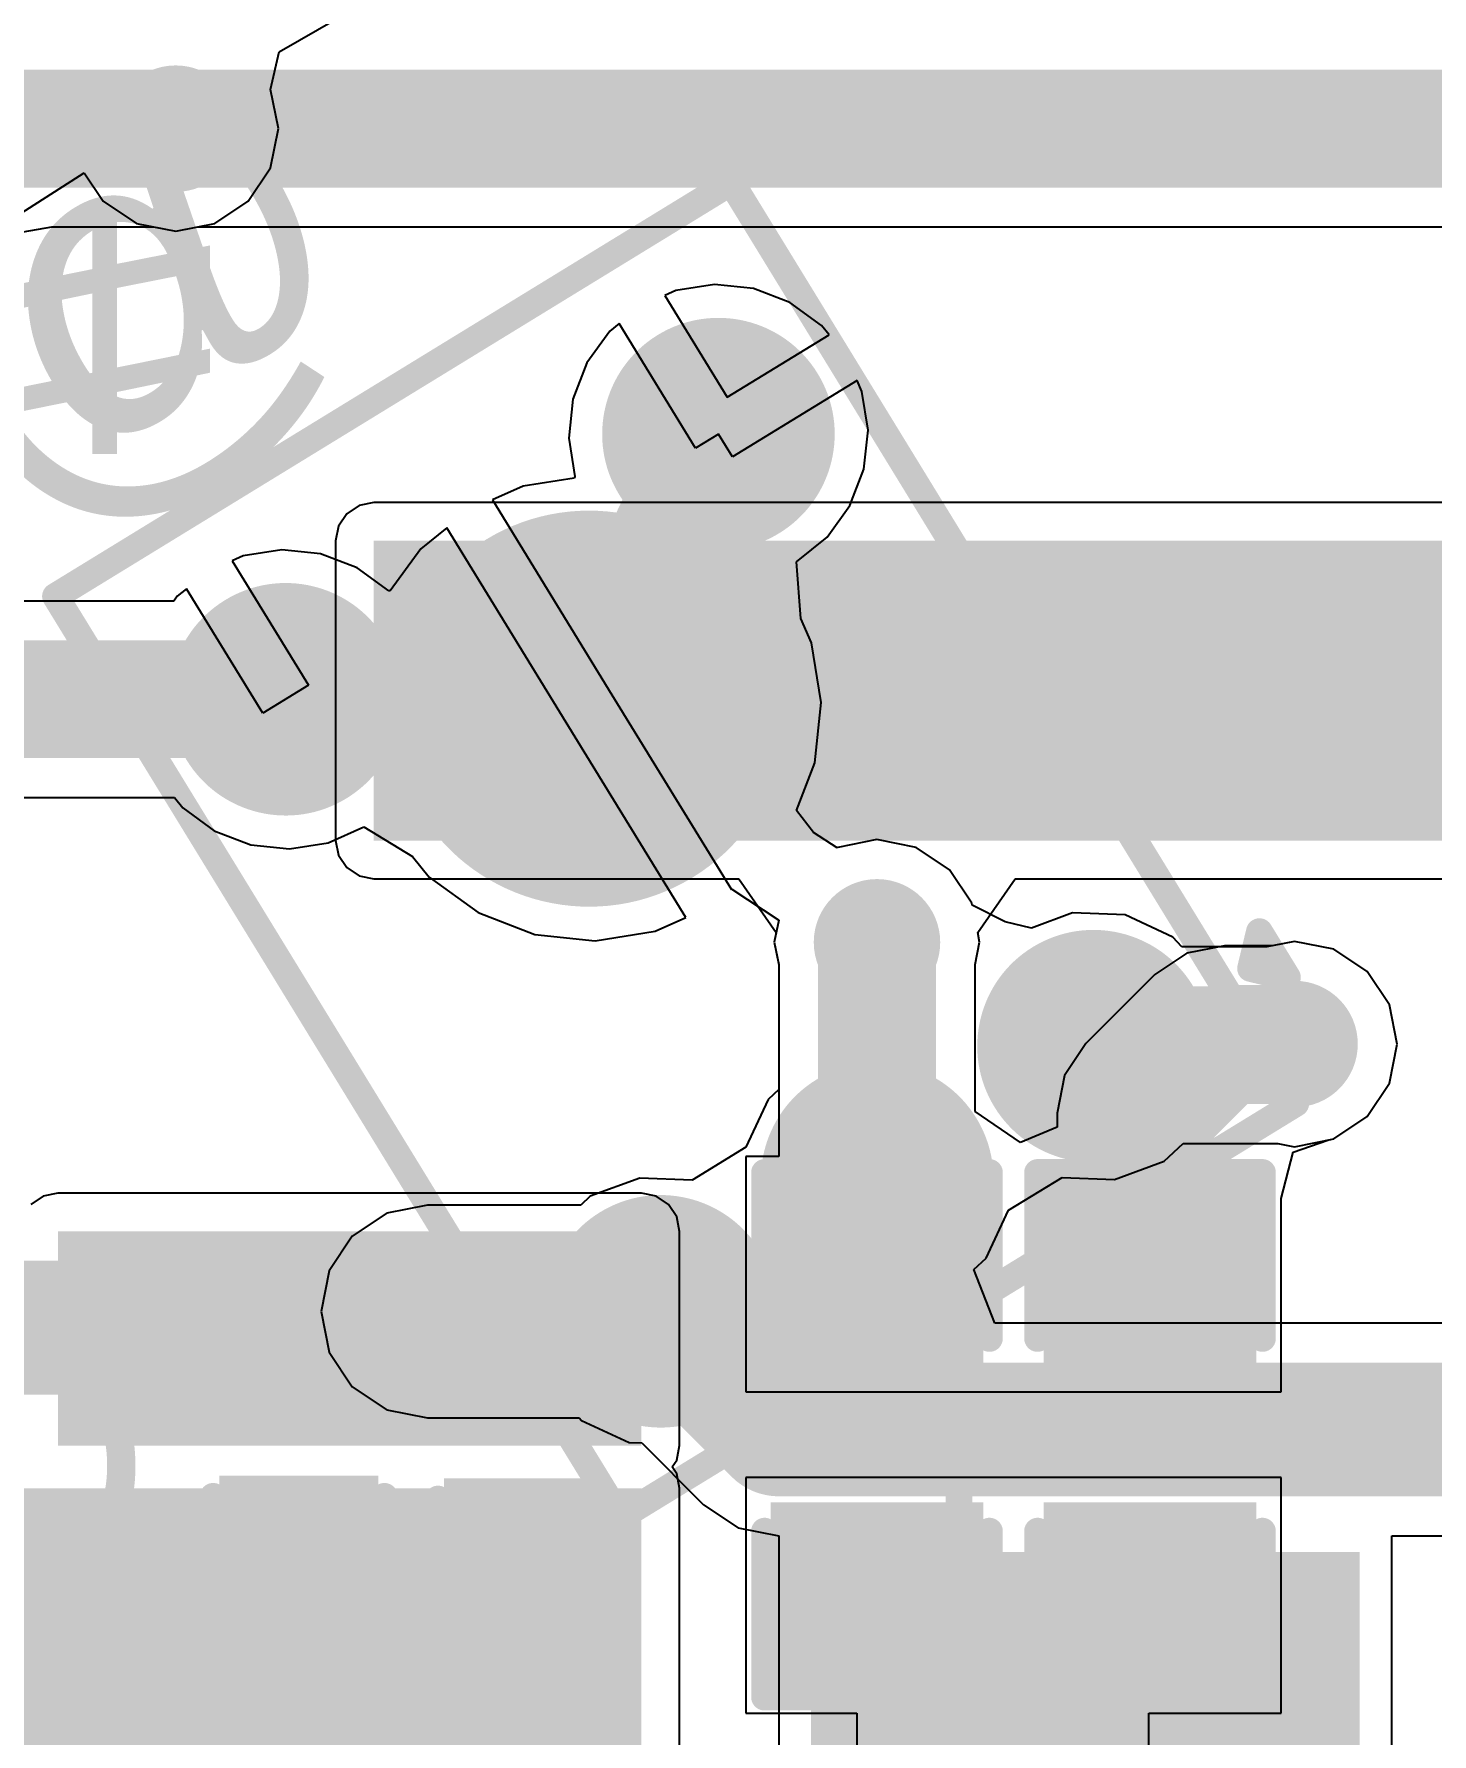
# Model space of a CAD drawing. Header units: millimetres. Extents: x -0.71 to 2.98, y -0.65 to 2.9.
# Drawn here: x 0.2985 to 0.5597, y 2.2481 to 2.5657 of the extents above; entities that cross this region are included whole.
import ezdxf

# ---------------------------------------------------------------- set-up
doc = ezdxf.new("R2010")
doc.units = ezdxf.units.MM
doc.header["$MEASUREMENT"] = 0
for name, color, linetype in [('BottomLayer', 5, 'Continuous'), ('BottomOverlay', 54, 'Continuous'), ('BottomPaste', 16, 'Continuous'), ('BottomSolder', 6, 'Continuous'), ('Mechanical2', 216, 'Continuous'), ('PadHoleLayer', 156, 'Continuous'), ('TopLayer', 1, 'Continuous'), ('TopOverlay', 2, 'Continuous'), ('TopPaste', 8, 'Continuous'), ('TopSolder', 216, 'Continuous'), ('ViaHoleLayer', 16, 'Continuous')]:
    doc.layers.add(name, color=color, linetype=linetype)
doc.styles.add('Arial', font='', dxfattribs={"height": 0.2})
doc.styles.get('Arial').set_extended_font_data('Arial')

# ---------------------------------------------------------------- blocks, each defined once
blk = doc.blocks.new('SPM0687LR5H_1_191')
at = {"layer": 'BottomSolder'}
h = blk.add_hatch(color=6, dxfattribs=at)
edge = h.paths.add_edge_path()
edge.add_arc((0, -0.0359448), 0.004, 0, 360)
at = {"layer": 'PadHoleLayer'}
h = blk.add_hatch(color=156, dxfattribs=at)
edge = h.paths.add_edge_path()
edge.add_arc((0, -0.0359448), 0.0201771, 0, 360)
at = {"layer": 'TopLayer'}
h = blk.add_hatch(color=1, dxfattribs=at)
edge = h.paths.add_edge_path()
edge.add_arc((-0.0474016, 0.0670473), 0.0177165, 0, 360)
h = blk.add_hatch(color=1, dxfattribs=at)
edge = h.paths.add_edge_path()
edge.add_arc((0, 0.0670473), 0.0177165, 0, 360)
h = blk.add_hatch(color=1, dxfattribs=at)
edge = h.paths.add_edge_path()
edge.add_arc((0.0474016, 0.0670473), 0.0177165, 0, 360)
h = blk.add_hatch(color=1, dxfattribs=at)
edge = h.paths.add_edge_path()
edge.add_arc((0, -0.0359448), 0.0329921, 0, 360)
h = blk.add_hatch(color=1, dxfattribs=at)
edge = h.paths.add_edge_path()
edge.add_arc((-0.0474016, -0.0670472), 0.0177165, 0, 360)
h = blk.add_hatch(color=1, dxfattribs=at)
edge = h.paths.add_edge_path()
edge.add_arc((0.0474016, -0.0670472), 0.0177165, 0, 360)
at = {"layer": 'TopPaste'}
h = blk.add_hatch(color=8, dxfattribs=at)
edge = h.paths.add_edge_path()
edge.add_arc((-0.0474016, 0.0670473), 0.0177165, 0, 360)
h = blk.add_hatch(color=8, dxfattribs=at)
edge = h.paths.add_edge_path()
edge.add_arc((0, 0.0670473), 0.0177165, 0, 360)
h = blk.add_hatch(color=8, dxfattribs=at)
edge = h.paths.add_edge_path()
edge.add_arc((0.0474016, 0.0670473), 0.0177165, 0, 360)
h = blk.add_hatch(color=8, dxfattribs=at)
edge = h.paths.add_edge_path()
edge.add_arc((-0.0474016, -0.0670472), 0.0177165, 0, 360)
h = blk.add_hatch(color=8, dxfattribs=at)
edge = h.paths.add_edge_path()
edge.add_arc((0.0474016, -0.0670472), 0.0177165, 0, 360)
at = {"layer": 'TopSolder'}
h = blk.add_hatch(color=216, dxfattribs=at)
edge = h.paths.add_edge_path()
edge.add_arc((-0.0474016, 0.0670473), 0.0217165, 0, 360)
h = blk.add_hatch(color=216, dxfattribs=at)
edge = h.paths.add_edge_path()
edge.add_arc((0, 0.0670473), 0.0217165, 0, 360)
h = blk.add_hatch(color=216, dxfattribs=at)
edge = h.paths.add_edge_path()
edge.add_arc((0.0474016, 0.0670473), 0.0217165, 0, 360)
h = blk.add_hatch(color=216, dxfattribs=at)
edge = h.paths.add_edge_path()
edge.add_arc((0, -0.0359448), 0.0369921, 0, 360)
h = blk.add_hatch(color=216, dxfattribs=at)
edge = h.paths.add_edge_path()
edge.add_arc((-0.0474016, -0.0670472), 0.0217165, 0, 360)
h = blk.add_hatch(color=216, dxfattribs=at)
edge = h.paths.add_edge_path()
edge.add_arc((0.0474016, -0.0670472), 0.0217165, 0, 360)
at = {"layer": 'TopOverlay', "const_width": 0.005}
for points in [[(0.0740157, 0.0959134), (-0.0740157, 0.0959134)], [(-0.0740157, -0.1059134), (-0.0740157, 0.0959134)], [(0.0740157, -0.1059134), (0.0740157, 0.0959134)], [(-0.08, 0.07), (-0.085, 0.075)], [(-0.085, 0.065), (-0.085, 0.075)], [(-0.08, 0.07), (-0.085, 0.065)], [(0.0740157, -0.1059134), (-0.0740157, -0.1059134)]]:
    blk.add_lwpolyline(points, dxfattribs=at)
at = {"layer": 'TopOverlay', "const_width": 0.0025}
for points in [[(-0.0752657, 0.0959134, 1), (-0.0727657, 0.0959134, 1)], [(-0.0752657, 0.0959134, 1), (-0.0727657, 0.0959134, 1)], [(0.0727657, 0.0959134, 1), (0.0752657, 0.0959134, 1)], [(0.0727657, 0.0959134, 1), (0.0752657, 0.0959134, 1)], [(-0.08625, 0.075, 1), (-0.08375, 0.075, 1)], [(-0.08625, 0.075, 1), (-0.08375, 0.075, 1)], [(-0.08125, 0.07, 1), (-0.07875, 0.07, 1)], [(-0.08125, 0.07, 1), (-0.07875, 0.07, 1)], [(-0.08625, 0.065, 1), (-0.08375, 0.065, 1)], [(-0.08625, 0.065, 1), (-0.08375, 0.065, 1)], [(-0.0752657, -0.1059134, 1), (-0.0727657, -0.1059134, 1)], [(-0.0752657, -0.1059134, 1), (-0.0727657, -0.1059134, 1)], [(0.0727657, -0.1059134, 1), (0.0752657, -0.1059134, 1)], [(0.0727657, -0.1059134, 1), (0.0752657, -0.1059134, 1)]]:
    blk.add_lwpolyline(points, format="xyb", close=True, dxfattribs=at)
blk = doc.blocks.new('CASE_D_226')
at = {"layer": 'TopLayer'}
for points in [[(-0.1673228, 0.0570866), (-0.0728346, 0.0570866), (-0.0728346, -0.0570866), (-0.1673228, -0.0570866)], [(0.0728346, 0.0570866), (0.1673228, 0.0570866), (0.1673228, -0.0570866), (0.0728346, -0.0570866)]]:
    blk.add_hatch(color=1, dxfattribs=at).paths.add_polyline_path(points)
at = {"layer": 'TopPaste'}
for points in [[(-0.1673228, 0.0570866), (-0.0728346, 0.0570866), (-0.0728346, -0.0570866), (-0.1673228, -0.0570866)], [(0.0728346, 0.0570866), (0.1673228, 0.0570866), (0.1673228, -0.0570866), (0.0728346, -0.0570866)]]:
    blk.add_hatch(color=8, dxfattribs=at).paths.add_polyline_path(points)
at = {"layer": 'TopSolder'}
for points in [[(-0.1713228, 0.0610866), (-0.0688346, 0.0610866), (-0.0688346, -0.0610866), (-0.1713228, -0.0610866)], [(0.0688346, 0.0610866), (0.1713228, 0.0610866), (0.1713228, -0.0610866), (0.0688346, -0.0610866)]]:
    blk.add_hatch(color=216, dxfattribs=at).paths.add_polyline_path(points)
at = {"layer": 'TopOverlay', "const_width": 0.005}
for points in [[(-0.177, 0.099), (-0.177, 0.07)], [(-0.16, 0.084), (-0.193, 0.084)], [(0.1437008, 0.0846457), (-0.1437008, 0.0846457)], [(-0.1437008, 0.0846457), (-0.1437008, 0.0672992)], [(0.1437008, 0.0846457), (0.1437008, 0.0672992)], [(-0.1437008, -0.0672992), (-0.1437008, -0.0846457)], [(0.1437008, -0.0672992), (0.1437008, -0.0846457)], [(0.1437008, -0.0846457), (-0.1437008, -0.0846457)]]:
    blk.add_lwpolyline(points, dxfattribs=at)
at = {"layer": 'TopOverlay', "const_width": 0.0025}
for points in [[(-0.17825, 0.099, 1), (-0.17575, 0.099, 1)], [(-0.19425, 0.084, 1), (-0.19175, 0.084, 1)], [(-0.16125, 0.084, 1), (-0.15875, 0.084, 1)], [(-0.1449508, 0.0846457, 1), (-0.1424508, 0.0846457, 1)], [(-0.1449508, 0.0846457, 1), (-0.1424508, 0.0846457, 1)], [(0.1424508, 0.0846457, 1), (0.1449508, 0.0846457, 1)], [(0.1424508, 0.0846457, 1), (0.1449508, 0.0846457, 1)], [(-0.17825, 0.07, 1), (-0.17575, 0.07, 1)], [(-0.1449508, 0.0672992, 1), (-0.1424508, 0.0672992, 1)], [(0.1424508, 0.0672992, 1), (0.1449508, 0.0672992, 1)], [(-0.1449508, -0.0672992, 1), (-0.1424508, -0.0672992, 1)], [(0.1424508, -0.0672992, 1), (0.1449508, -0.0672992, 1)], [(-0.1449508, -0.0846457, 1), (-0.1424508, -0.0846457, 1)], [(-0.1449508, -0.0846457, 1), (-0.1424508, -0.0846457, 1)], [(0.1424508, -0.0846457, 1), (0.1449508, -0.0846457, 1)], [(0.1424508, -0.0846457, 1), (0.1449508, -0.0846457, 1)]]:
    blk.add_lwpolyline(points, format="xyb", close=True, dxfattribs=at)
blk = doc.blocks.new('CAP_0603_B_315')
at = {"layer": 'BottomLayer'}
for points in [[(-0.045, -0.0175), (-0.045, 0.0175), (-0.015, 0.0175), (-0.015, -0.0175)], [(0.015, -0.0175), (0.015, 0.0175), (0.045, 0.0175), (0.045, -0.0175)]]:
    blk.add_hatch(color=5, dxfattribs=at).paths.add_polyline_path(points)
at = {"layer": 'BottomPaste'}
for points in [[(-0.045, -0.0175), (-0.045, 0.0175), (-0.015, 0.0175), (-0.015, -0.0175)], [(0.015, -0.0175), (0.015, 0.0175), (0.045, 0.0175), (0.045, -0.0175)]]:
    blk.add_hatch(color=16, dxfattribs=at).paths.add_polyline_path(points)
at = {"layer": 'BottomSolder'}
for points in [[(-0.0473622, -0.0198622), (-0.0473622, 0.0198622), (-0.0126378, 0.0198622), (-0.0126378, -0.0198622)], [(0.0126378, -0.0198622), (0.0126378, 0.0198622), (0.0473622, 0.0198622), (0.0473622, -0.0198622)]]:
    blk.add_hatch(color=6, dxfattribs=at).paths.add_polyline_path(points)
at = {"layer": 'BottomOverlay', "const_width": 0.005}
for points in [[(-0.049, 0.021), (-0.049, -0.021)], [(-0.049, 0.021), (-0.018, 0.021)], [(0.018, 0.021), (0.049, 0.021)], [(0.049, 0.021), (0.049, -0.021)], [(-0.049, -0.021), (-0.018, -0.021)], [(0.018, -0.021), (0.049, -0.021)]]:
    blk.add_lwpolyline(points, dxfattribs=at)
at = {"layer": 'BottomOverlay', "const_width": 0.0025}
for points in [[(-0.05025, 0.021, 1), (-0.04775, 0.021, 1)], [(-0.05025, 0.021, 1), (-0.04775, 0.021, 1)], [(-0.01925, 0.021, 1), (-0.01675, 0.021, 1)], [(0.01675, 0.021, 1), (0.01925, 0.021, 1)], [(0.04775, 0.021, 1), (0.05025, 0.021, 1)], [(0.04775, 0.021, 1), (0.05025, 0.021, 1)], [(-0.05025, -0.021, 1), (-0.04775, -0.021, 1)], [(-0.05025, -0.021, 1), (-0.04775, -0.021, 1)], [(-0.01925, -0.021, 1), (-0.01675, -0.021, 1)], [(0.01675, -0.021, 1), (0.01925, -0.021, 1)], [(0.04775, -0.021, 1), (0.05025, -0.021, 1)], [(0.04775, -0.021, 1), (0.05025, -0.021, 1)]]:
    blk.add_lwpolyline(points, format="xyb", close=True, dxfattribs=at)
blk = doc.blocks.new('CAP_0603_B_316')
at = {"layer": 'BottomLayer'}
for points in [[(-0.045, -0.0175), (-0.045, 0.0175), (-0.015, 0.0175), (-0.015, -0.0175)], [(0.015, -0.0175), (0.015, 0.0175), (0.045, 0.0175), (0.045, -0.0175)]]:
    blk.add_hatch(color=5, dxfattribs=at).paths.add_polyline_path(points)
at = {"layer": 'BottomPaste'}
for points in [[(-0.045, -0.0175), (-0.045, 0.0175), (-0.015, 0.0175), (-0.015, -0.0175)], [(0.015, -0.0175), (0.015, 0.0175), (0.045, 0.0175), (0.045, -0.0175)]]:
    blk.add_hatch(color=16, dxfattribs=at).paths.add_polyline_path(points)
at = {"layer": 'BottomSolder'}
for points in [[(-0.0473622, -0.0198622), (-0.0473622, 0.0198622), (-0.0126378, 0.0198622), (-0.0126378, -0.0198622)], [(0.0126378, -0.0198622), (0.0126378, 0.0198622), (0.0473622, 0.0198622), (0.0473622, -0.0198622)]]:
    blk.add_hatch(color=6, dxfattribs=at).paths.add_polyline_path(points)
at = {"layer": 'BottomOverlay', "const_width": 0.005}
for points in [[(-0.049, 0.021), (-0.049, -0.021)], [(-0.049, 0.021), (-0.018, 0.021)], [(0.018, 0.021), (0.049, 0.021)], [(0.049, 0.021), (0.049, -0.021)], [(-0.049, -0.021), (-0.018, -0.021)], [(0.018, -0.021), (0.049, -0.021)]]:
    blk.add_lwpolyline(points, dxfattribs=at)
at = {"layer": 'BottomOverlay', "const_width": 0.0025}
for points in [[(-0.05025, 0.021, 1), (-0.04775, 0.021, 1)], [(-0.05025, 0.021, 1), (-0.04775, 0.021, 1)], [(-0.01925, 0.021, 1), (-0.01675, 0.021, 1)], [(0.01675, 0.021, 1), (0.01925, 0.021, 1)], [(0.04775, 0.021, 1), (0.05025, 0.021, 1)], [(0.04775, 0.021, 1), (0.05025, 0.021, 1)], [(-0.05025, -0.021, 1), (-0.04775, -0.021, 1)], [(-0.05025, -0.021, 1), (-0.04775, -0.021, 1)], [(-0.01925, -0.021, 1), (-0.01675, -0.021, 1)], [(0.01675, -0.021, 1), (0.01925, -0.021, 1)], [(0.04775, -0.021, 1), (0.05025, -0.021, 1)], [(0.04775, -0.021, 1), (0.05025, -0.021, 1)]]:
    blk.add_lwpolyline(points, format="xyb", close=True, dxfattribs=at)
blk = doc.blocks.new('CAP_0402_B_333')
at = {"layer": 'BottomLayer'}
for points in [[(-0.009500000000000001, 0.0125), (-0.009499999999999998, -0.0125), (-0.0275, -0.0125), (-0.0275, 0.0125)], [(0.0275, 0.0125), (0.0275, -0.0125), (0.009500000000000001, -0.0125), (0.009499999999999998, 0.0125)]]:
    blk.add_hatch(color=5, dxfattribs=at).paths.add_polyline_path(points)
at = {"layer": 'BottomPaste'}
for points in [[(-0.009500000000000001, 0.0125), (-0.009499999999999998, -0.0125), (-0.0275, -0.0125), (-0.0275, 0.0125)], [(0.0275, 0.0125), (0.0275, -0.0125), (0.009500000000000001, -0.0125), (0.009499999999999998, 0.0125)]]:
    blk.add_hatch(color=16, dxfattribs=at).paths.add_polyline_path(points)
at = {"layer": 'BottomSolder'}
for points in [[(-0.007137800000000001, 0.0148622), (-0.007137799999999999, -0.0148622), (-0.0298622, -0.0148622), (-0.0298622, 0.0148622)], [(0.0298622, 0.0148622), (0.0298622, -0.0148622), (0.007137800000000001, -0.0148622), (0.007137799999999999, 0.0148622)]]:
    blk.add_hatch(color=6, dxfattribs=at).paths.add_polyline_path(points)
at = {"layer": 'BottomOverlay', "const_width": 0.005}
for points in [[(-0.011, 0.016), (-0.031, 0.016)], [(-0.031, -0.016), (-0.031, 0.016)], [(0.031, 0.016), (0.011, 0.016)], [(0.031, -0.016), (0.031, 0.016)], [(-0.011, -0.016), (-0.031, -0.016)], [(0.031, -0.016), (0.011, -0.016)]]:
    blk.add_lwpolyline(points, dxfattribs=at)
at = {"layer": 'BottomOverlay', "const_width": 0.0025}
for points in [[(-0.03225, 0.016, 1), (-0.02975, 0.016, 1)], [(-0.03225, 0.016, 1), (-0.02975, 0.016, 1)], [(-0.01225, 0.016, 1), (-0.00975, 0.016, 1)], [(0.00975, 0.016, 1), (0.01225, 0.016, 1)], [(0.02975, 0.016, 1), (0.03225, 0.016, 1)], [(0.02975, 0.016, 1), (0.03225, 0.016, 1)], [(-0.03225, -0.016, 1), (-0.02975, -0.016, 1)], [(-0.03225, -0.016, 1), (-0.02975, -0.016, 1)], [(-0.01225, -0.016, 1), (-0.00975, -0.016, 1)], [(0.00975, -0.016, 1), (0.01225, -0.016, 1)], [(0.02975, -0.016, 1), (0.03225, -0.016, 1)], [(0.02975, -0.016, 1), (0.03225, -0.016, 1)]]:
    blk.add_lwpolyline(points, format="xyb", close=True, dxfattribs=at)
blk = doc.blocks.new('C___0402_B_338')
at = {"layer": 'BottomLayer'}
for points in [[(-0.009500000000000001, 0.0125), (-0.009499999999999998, -0.0125), (-0.0275, -0.0125), (-0.0275, 0.0125)], [(0.0275, 0.0125), (0.0275, -0.0125), (0.009500000000000001, -0.0125), (0.009499999999999998, 0.0125)]]:
    blk.add_hatch(color=5, dxfattribs=at).paths.add_polyline_path(points)
at = {"layer": 'BottomPaste'}
for points in [[(-0.009500000000000001, 0.0125), (-0.009499999999999998, -0.0125), (-0.0275, -0.0125), (-0.0275, 0.0125)], [(0.0275, 0.0125), (0.0275, -0.0125), (0.009500000000000001, -0.0125), (0.009499999999999998, 0.0125)]]:
    blk.add_hatch(color=16, dxfattribs=at).paths.add_polyline_path(points)
at = {"layer": 'BottomSolder'}
for points in [[(-0.007137800000000001, 0.0148622), (-0.007137799999999999, -0.0148622), (-0.0298622, -0.0148622), (-0.0298622, 0.0148622)], [(0.0298622, 0.0148622), (0.0298622, -0.0148622), (0.007137800000000001, -0.0148622), (0.007137799999999999, 0.0148622)]]:
    blk.add_hatch(color=6, dxfattribs=at).paths.add_polyline_path(points)
at = {"layer": 'BottomOverlay', "const_width": 0.005}
for points in [[(-0.011, 0.016), (-0.031, 0.016)], [(-0.031, -0.016), (-0.031, 0.016)], [(0.031, 0.016), (0.011, 0.016)], [(0.031, -0.016), (0.031, 0.016)], [(-0.011, -0.016), (-0.031, -0.016)], [(0.031, -0.016), (0.011, -0.016)]]:
    blk.add_lwpolyline(points, dxfattribs=at)
at = {"layer": 'BottomOverlay', "const_width": 0.0025}
for points in [[(-0.03225, 0.016, 1), (-0.02975, 0.016, 1)], [(-0.03225, 0.016, 1), (-0.02975, 0.016, 1)], [(-0.01225, 0.016, 1), (-0.00975, 0.016, 1)], [(0.00975, 0.016, 1), (0.01225, 0.016, 1)], [(0.02975, 0.016, 1), (0.03225, 0.016, 1)], [(0.02975, 0.016, 1), (0.03225, 0.016, 1)], [(-0.03225, -0.016, 1), (-0.02975, -0.016, 1)], [(-0.03225, -0.016, 1), (-0.02975, -0.016, 1)], [(-0.01225, -0.016, 1), (-0.00975, -0.016, 1)], [(0.00975, -0.016, 1), (0.01225, -0.016, 1)], [(0.02975, -0.016, 1), (0.03225, -0.016, 1)], [(0.02975, -0.016, 1), (0.03225, -0.016, 1)]]:
    blk.add_lwpolyline(points, format="xyb", close=True, dxfattribs=at)

msp = doc.modelspace()

# ---------------------------------------------------------------- hatches: boundary and pattern name
at = {"layer": 'BottomLayer'}
h = msp.add_hatch(color=5, dxfattribs=at)
edge = h.paths.add_edge_path()
edge.add_arc((0.325, 2.548), 0.011811, 0, 360)
for points in [[(0.362, 2.415), (1.284, 2.415), (1.284, 2.471), (0.362, 2.471)], [(0.4120002, 2.302), (0.4120002, 2.342), (0.3030002, 2.342), (0.3030002, 2.302)], [(0.4120002, 2.244), (0.4120002, 2.294), (0.2430002, 2.294), (0.2430002, 2.244)]]:
    msp.add_hatch(color=5, dxfattribs=at).paths.add_polyline_path(points)
h = msp.add_hatch(color=5, dxfattribs=at)
edge = h.paths.add_edge_path()
edge.add_arc((0.456, 2.396), 0.011811, 0, 360)
h = msp.add_hatch(color=5, dxfattribs=at)
edge = h.paths.add_edge_path()
edge.add_arc((0.534, 2.377), 0.011811, 0, 360)
h = msp.add_hatch(color=5, dxfattribs=at)
edge = h.paths.add_edge_path()
edge.add_arc((0.372, 2.327), 0.011811, 0, 360)
at = {"layer": 'BottomSolder'}
h = msp.add_hatch(color=6, dxfattribs=at)
edge = h.paths.add_edge_path()
edge.add_arc((0.325, 2.548), 0.0079055, 0, 360)
h = msp.add_hatch(color=6, dxfattribs=at)
edge = h.paths.add_edge_path()
edge.add_arc((0.456, 2.396), 0.0079055, 0, 360)
h = msp.add_hatch(color=6, dxfattribs=at)
edge = h.paths.add_edge_path()
edge.add_arc((0.534, 2.377), 0.0079055, 0, 360)
h = msp.add_hatch(color=6, dxfattribs=at)
edge = h.paths.add_edge_path()
edge.add_arc((0.372, 2.327), 0.0079055, 0, 360)
at = {"layer": 'TopLayer'}
h = msp.add_hatch(color=1, dxfattribs=at)
edge = h.paths.add_edge_path()
edge.add_arc((0.325, 2.548), 0.011811, 0, 360)
h = msp.add_hatch(color=1, dxfattribs=at)
edge = h.paths.add_edge_path()
edge.add_arc((0.456, 2.396), 0.011811, 0, 360)
h = msp.add_hatch(color=1, dxfattribs=at)
edge = h.paths.add_edge_path()
edge.add_arc((0.534, 2.377), 0.011811, 0, 360)
h = msp.add_hatch(color=1, dxfattribs=at)
edge = h.paths.add_edge_path()
edge.add_arc((0.372, 2.327), 0.011811, 0, 360)
at = {"layer": 'TopSolder'}
h = msp.add_hatch(color=216, dxfattribs=at)
edge = h.paths.add_edge_path()
edge.add_arc((0.325, 2.548), 0.0079055, 0, 360)
h = msp.add_hatch(color=216, dxfattribs=at)
edge = h.paths.add_edge_path()
edge.add_arc((0.456, 2.396), 0.0079055, 0, 360)
h = msp.add_hatch(color=216, dxfattribs=at)
edge = h.paths.add_edge_path()
edge.add_arc((0.534, 2.377), 0.0079055, 0, 360)
h = msp.add_hatch(color=216, dxfattribs=at)
edge = h.paths.add_edge_path()
edge.add_arc((0.372, 2.327), 0.0079055, 0, 360)
at = {"layer": 'ViaHoleLayer'}
h = msp.add_hatch(color=16, dxfattribs=at)
edge = h.paths.add_edge_path()
edge.add_arc((0.325, 2.548), 0.0059055, 0, 360)
h = msp.add_hatch(color=16, dxfattribs=at)
edge = h.paths.add_edge_path()
edge.add_arc((0.456, 2.396), 0.0059055, 0, 360)
h = msp.add_hatch(color=16, dxfattribs=at)
edge = h.paths.add_edge_path()
edge.add_arc((0.534, 2.377), 0.0059055, 0, 360)
h = msp.add_hatch(color=16, dxfattribs=at)
edge = h.paths.add_edge_path()
edge.add_arc((0.372, 2.327), 0.0059055, 0, 360)

# ---------------------------------------------------------------- linework, layer by layer
at = {"layer": 'BottomLayer'}
for p, q in [((0.3443509, 2.5623359), (0.3714819, 2.578)), ((0.3427195, 2.5553396), (0.3443509, 2.5623359)), ((0.3441795, 2.548), (0.3427195, 2.5553396)), ((0.3427195, 2.5406603), (0.3441795, 2.548)), ((0.338562, 2.534438), (0.3427195, 2.5406603)), ((0.3323397, 2.5302805), (0.338562, 2.534438)), ((0.2921371, 2.5279999), (0.3018846, 2.5296474)), ((0.3018846, 2.5296474), (0.320843, 2.5296474)), ((0.320843, 2.5296474), (0.325, 2.5288205)), ((0.325, 2.5288205), (0.3323397, 2.5302805)), ((0.3592688, 2.4775938), (0.3569533, 2.4760467)), ((0.362, 2.4781371), (0.3592688, 2.4775938)), ((0.6763872, 2.4781371), (0.362, 2.4781371)), ((0.3569533, 2.4760467), (0.3554062, 2.4737312)), ((0.3554062, 2.4737312), (0.3548629, 2.471)), ((0.3548629, 2.471), (0.3548629, 2.415)), ((0.3548629, 2.415), (0.3554062, 2.4122688)), ((0.3554062, 2.4122688), (0.3569533, 2.4099533)), ((0.3569533, 2.4099533), (0.3592688, 2.4084062)), ((0.3592688, 2.4084062), (0.362, 2.4078629)), ((0.362, 2.4078629), (0.4301913, 2.4078629)), ((0.4301913, 2.4078629), (0.4371911, 2.3978628)), ((0.4748089, 2.3978628), (0.4818087, 2.4078629)), ((0.4818087, 2.4078629), (0.7852049, 2.4078629)), ((0.4371911, 2.3978628), (0.4368205, 2.396)), ((0.4751795, 2.396), (0.4748089, 2.3978628)), ((0.4368205, 2.396), (0.4376474, 2.391843)), ((0.4743526, 2.391843), (0.4751795, 2.396)), ((0.5208874, 2.3953526), (0.5138642, 2.3939556)), ((0.529843, 2.3953526), (0.5208874, 2.3953526)), ((0.534, 2.3961795), (0.529843, 2.3953526)), ((0.5413397, 2.3947195), (0.534, 2.3961795)), ((0.547562, 2.390562), (0.5413397, 2.3947195)), ((0.4376474, 2.391843), (0.4376474, 2.356)), ((0.4743526, 2.3643916), (0.4743526, 2.391843)), ((0.5138642, 2.3939556), (0.5079101, 2.3899772)), ((0.5079101, 2.3899772), (0.4950228, 2.3770898)), ((0.5517195, 2.3843397), (0.547562, 2.390562)), ((0.5531795, 2.377), (0.5517195, 2.3843397)), ((0.4950228, 2.3770898), (0.4910444, 2.3711359)), ((0.5517195, 2.3696603), (0.5531795, 2.377)), ((0.4910444, 2.3711359), (0.4896474, 2.3641126)), ((0.547562, 2.363438), (0.5517195, 2.3696603)), ((0.4828376, 2.3586319), (0.4743526, 2.3643916)), ((0.4896474, 2.3641126), (0.4896474, 2.3614493)), ((0.5413397, 2.3592805), (0.547562, 2.363438)), ((0.4896474, 2.3614493), (0.4828376, 2.3586319)), ((0.5315, 2.3481218), (0.5337324, 2.3567823)), ((0.5337324, 2.3567823), (0.5402325, 2.3590602)), ((0.5402325, 2.3590602), (0.5413397, 2.3592805)), ((0.4376474, 2.356), (0.4315, 2.356)), ((0.4315, 2.356), (0.4315, 2.312)), ((0.300269, 2.3485938), (0.2979535, 2.3470467)), ((0.3030002, 2.3491371), (0.300269, 2.3485938)), ((0.4120002, 2.3491371), (0.3030002, 2.3491371)), ((0.4147314, 2.3485938), (0.4120002, 2.3491371)), ((0.4170469, 2.3470467), (0.4147314, 2.3485938)), ((0.418594, 2.3447312), (0.4170469, 2.3470467)), ((0.5315, 2.312), (0.5315, 2.3481218)), ((0.4191373, 2.342), (0.418594, 2.3447312)), ((0.4191373, 2.302), (0.4191373, 2.342)), ((0.4315, 2.312), (0.4724999, 2.312)), ((0.4724999, 2.312), (0.4805, 2.3119999)), ((0.4805, 2.3119999), (0.4905001, 2.312)), ((0.4905001, 2.312), (0.5315, 2.312)), ((0.4177463, 2.298), (0.418594, 2.2992688)), ((0.418594, 2.2992688), (0.4191373, 2.302)), ((0.418594, 2.2967312), (0.4177463, 2.298)), ((0.4191373, 2.294), (0.418594, 2.2967312)), ((0.4191373, 2.244), (0.4191373, 2.294)), ((0.4804998, 2.296), (0.4315, 2.296)), ((0.4315, 2.296), (0.4315, 2.252)), ((0.4825002, 2.2960002), (0.4804998, 2.2960002)), ((0.4804998, 2.2960002), (0.4804998, 2.296)), ((0.4825002, 2.2960001), (0.4825002, 2.2960002)), ((0.4905, 2.296), (0.4825002, 2.2960001)), ((0.5315, 2.296), (0.4905, 2.296)), ((0.5315, 2.252), (0.5315, 2.296)), ((0.4315, 2.252), (0.4522159, 2.252)), ((0.4522159, 2.252), (0.4522159, 2.1644792)), ((0.5067841, 2.1480001), (0.5067841, 2.252)), ((0.5067841, 2.252), (0.5315, 2.252))]:
    msp.add_line(p, q, dxfattribs=at)
for points, const_width in [([(0.2768874, 2.548), (0.325, 2.548)], 0.022), ([(0.456, 2.334), (0.456, 2.396)], 0.022), ([(0.508, 2.3641126), (0.5208874, 2.377)], 0.022), ([(0.5208874, 2.377), (0.534, 2.377)], 0.022), ([(0.508, 2.335), (0.508, 2.3641126)], 0.022), ([(0.507, 2.334), (0.508, 2.335)], 0.022), ([(0.3905264, 2.3264736), (0.393, 2.324)], 0.022), ([(0.245, 2.324), (0.346, 2.324)], 0.025), ([(0.3465, 2.324), (0.348, 2.3225)], 0.022), ([(0.348, 2.322), (0.348, 2.3225)], 0.022), ([(0.456, 2.274), (0.4565, 2.274)], 0.015), ([(0.4565, 2.274), (0.464, 2.2665)], 0.015), ([(0.495, 2.2665), (0.5025, 2.274)], 0.015), ([(0.5025, 2.274), (0.505, 2.274)], 0.015), ([(0.464, 2.2607132), (0.464, 2.2665)], 0.015), ([(0.495, 2.2607132), (0.495, 2.2665)], 0.015), ([(0.464, 2.2607132), (0.467, 2.2577132)], 0.015), ([(0.492, 2.2577132), (0.495, 2.2607132)], 0.015), ([(0.467, 2.1583554), (0.467, 2.2577132)], 0.015), ([(0.492, 2.1480001), (0.492, 2.2577132)], 0.015)]:
    msp.add_lwpolyline(points, dxfattribs=dict(at, const_width=const_width))
for points, const_width in [([(0.3195, 2.548, 1), (0.3305, 2.548, 1)], 0.011), ([(0.4505, 2.396, 1), (0.4615, 2.396, 1)], 0.011), ([(0.5153874, 2.377, 1), (0.5263874, 2.377, 1)], 0.011), ([(0.5153874, 2.377, 1), (0.5263874, 2.377, 1)], 0.011), ([(0.5285, 2.377, 1), (0.5395, 2.377, 1)], 0.011), ([(0.5025, 2.3641126, 1), (0.5135, 2.3641126, 1)], 0.011), ([(0.5025, 2.3641126, 1), (0.5135, 2.3641126, 1)], 0.011), ([(0.4505, 2.334, 1), (0.4615, 2.334, 1)], 0.011), ([(0.5015, 2.334, 1), (0.5125, 2.334, 1)], 0.011), ([(0.5025, 2.335, 1), (0.5135, 2.335, 1)], 0.011), ([(0.5025, 2.335, 1), (0.5135, 2.335, 1)], 0.011), ([(0.3850264, 2.3264736, 1), (0.3960264, 2.3264736, 1)], 0.011), ([(0.33975, 2.324, 1), (0.35225, 2.324, 1)], 0.0125), ([(0.341, 2.324, 1), (0.352, 2.324, 1)], 0.011), ([(0.3875, 2.324, 1), (0.3985, 2.324, 1)], 0.011), ([(0.3425, 2.3225, 1), (0.3535, 2.3225, 1)], 0.011), ([(0.3425, 2.3225, 1), (0.3535, 2.3225, 1)], 0.011), ([(0.3425, 2.322, 1), (0.3535, 2.322, 1)], 0.011), ([(0.45225, 2.274, 1), (0.45975, 2.274, 1)], 0.0075), ([(0.45275, 2.274, 1), (0.46025, 2.274, 1)], 0.0075), ([(0.45275, 2.274, 1), (0.46025, 2.274, 1)], 0.0075), ([(0.49875, 2.274, 1), (0.50625, 2.274, 1)], 0.0075), ([(0.49875, 2.274, 1), (0.50625, 2.274, 1)], 0.0075), ([(0.50125, 2.274, 1), (0.50875, 2.274, 1)], 0.0075), ([(0.46025, 2.2665, 1), (0.46775, 2.2665, 1)], 0.0075), ([(0.46025, 2.2665, 1), (0.46775, 2.2665, 1)], 0.0075), ([(0.49125, 2.2665, 1), (0.49875, 2.2665, 1)], 0.0075), ([(0.49125, 2.2665, 1), (0.49875, 2.2665, 1)], 0.0075), ([(0.46025, 2.2607132, 1), (0.46775, 2.2607132, 1)], 0.0075), ([(0.46025, 2.2607132, 1), (0.46775, 2.2607132, 1)], 0.0075), ([(0.49125, 2.2607132, 1), (0.49875, 2.2607132, 1)], 0.0075), ([(0.49125, 2.2607132, 1), (0.49875, 2.2607132, 1)], 0.0075), ([(0.46325, 2.2577132, 1), (0.47075, 2.2577132, 1)], 0.0075), ([(0.46325, 2.2577132, 1), (0.47075, 2.2577132, 1)], 0.0075), ([(0.48825, 2.2577132, 1), (0.49575, 2.2577132, 1)], 0.0075), ([(0.48825, 2.2577132, 1), (0.49575, 2.2577132, 1)], 0.0075)]:
    msp.add_lwpolyline(points, format="xyb", close=True, dxfattribs=dict(at, const_width=const_width))
at = {"layer": 'Mechanical2', "const_width": 0.01}
msp.add_lwpolyline([(2.9733456, 1.1270623, 1), (-0.5699614, 1.1270623, 1)], format="xyb", close=True, dxfattribs=at)
at = {"layer": 'TopLayer'}
for p, q in [((0.2771588, 2.5201314), (0.3079081, 2.539721)), ((0.3079081, 2.539721), (0.311438, 2.534438)), ((0.311438, 2.534438), (0.3176603, 2.5302805)), ((0.3176603, 2.5302805), (0.325, 2.5288205)), ((0.325, 2.5288205), (0.329157, 2.5296474)), ((0.329157, 2.5296474), (0.7096538, 2.5296474)), ((0.4256527, 2.5188805), (0.4184446, 2.5177389)), ((0.4329105, 2.5181177), (0.4256527, 2.5188805)), ((0.4184446, 2.5177389), (0.4163848, 2.5168218)), ((0.4163848, 2.5168218), (0.4280353, 2.49781)), ((0.4397236, 2.5155024), (0.4329105, 2.5181177)), ((0.4456278, 2.5112128), (0.4397236, 2.5155024)), ((0.406106, 2.5101778), (0.4018164, 2.5042736)), ((0.4078584, 2.5115969), (0.406106, 2.5101778)), ((0.4221214, 2.4883218), (0.4078584, 2.5115969)), ((0.4280353, 2.49781), (0.447047, 2.5094603)), ((0.447047, 2.5094603), (0.4456278, 2.5112128)), ((0.4018164, 2.5042736), (0.3992011, 2.4974605)), ((0.4522719, 2.5009339), (0.4289971, 2.4866711)), ((0.4531889, 2.4988742), (0.4522719, 2.5009339)), ((0.3992011, 2.4974605), (0.3984383, 2.4902027)), ((0.4543305, 2.4916661), (0.4531889, 2.4988742)), ((0.3984383, 2.4902027), (0.3995799, 2.4829947)), ((0.4263846, 2.4909343), (0.4221214, 2.4883218)), ((0.4289971, 2.4866711), (0.4263846, 2.4909343)), ((0.4535677, 2.4844083), (0.4543305, 2.4916661)), ((0.4509524, 2.4775952), (0.4535677, 2.4844083)), ((0.3899031, 2.4812254), (0.3841688, 2.4786723)), ((0.3994393, 2.4827357), (0.3899031, 2.4812254)), ((0.3995799, 2.4829947), (0.3994393, 2.4827357)), ((0.3841688, 2.4786723), (0.4064822, 2.4422603)), ((0.4466628, 2.471691), (0.4509524, 2.4775952)), ((0.3756424, 2.4734473), (0.3707644, 2.4694972)), ((0.3979558, 2.4370353), (0.3756424, 2.4734473)), ((0.4409913, 2.4670982), (0.4466628, 2.471691)), ((0.3376116, 2.4682044), (0.3355516, 2.4672872)), ((0.3448197, 2.469346), (0.3376116, 2.4682044)), ((0.3520775, 2.4685832), (0.3448197, 2.469346)), ((0.3588907, 2.4659678), (0.3520775, 2.4685832)), ((0.3707644, 2.4694972), (0.3650893, 2.4616861)), ((0.3355516, 2.4672872), (0.3498144, 2.4440123)), ((0.3647947, 2.4616783), (0.3588907, 2.4659678)), ((0.4417761, 2.4565013), (0.4409913, 2.4670982)), ((0.3270252, 2.4620622), (0.325273, 2.4606433)), ((0.341288, 2.4387874), (0.3270252, 2.4620622)), ((0.3650893, 2.4616861), (0.3647947, 2.4616783)), ((0.3246258, 2.4597525), (0.2803999, 2.4597525)), ((0.325273, 2.4606433), (0.3246258, 2.4597525)), ((0.4437963, 2.4519638), (0.4417761, 2.4565013)), ((0.4455671, 2.4407831), (0.4437963, 2.4519638)), ((0.3498144, 2.4440123), (0.341288, 2.4387874)), ((0.4064822, 2.4422603), (0.4287953, 2.4058486)), ((0.4443838, 2.4295251), (0.4455671, 2.4407831)), ((0.4202689, 2.4006236), (0.3979558, 2.4370353)), ((0.4409578, 2.4205998), (0.4443838, 2.4295251)), ((0.2880017, 2.4230473), (0.3247485, 2.4230473)), ((0.3247485, 2.4230473), (0.326308, 2.4211215)), ((0.326308, 2.4211215), (0.3322121, 2.416832)), ((0.4441558, 2.4164866), (0.4409578, 2.4205998)), ((0.3322121, 2.416832), (0.3390253, 2.4142166)), ((0.3534912, 2.4145954), (0.3601581, 2.4175637)), ((0.3601581, 2.4175637), (0.3692439, 2.4120535)), ((0.3390253, 2.4142166), (0.3462831, 2.4134538)), ((0.3462831, 2.4134538), (0.3534912, 2.4145954)), ((0.4485541, 2.4136486), (0.4441558, 2.4164866)), ((0.4486603, 2.4137195), (0.4485541, 2.4136486)), ((0.456, 2.4151795), (0.4486603, 2.4137195)), ((0.4633397, 2.4137195), (0.456, 2.4151795)), ((0.469562, 2.409562), (0.4633397, 2.4137195)), ((0.3692439, 2.4120535), (0.3723697, 2.4081935)), ((0.3723697, 2.4081935), (0.3815278, 2.4015398)), ((0.4737195, 2.4033397), (0.469562, 2.409562)), ((0.4287953, 2.4058486), (0.4289046, 2.4059371)), ((0.4289046, 2.4059371), (0.4376456, 2.4001478)), ((0.3815278, 2.4015398), (0.392096, 2.3974831)), ((0.473799, 2.4029399), (0.4737195, 2.4033397)), ((0.4799166, 2.3998091), (0.473799, 2.4029399)), ((0.4925064, 2.4014904), (0.4848455, 2.3986642)), ((0.5023316, 2.4011044), (0.4925064, 2.4014904)), ((0.5112612, 2.3969878), (0.5023316, 2.4011044)), ((0.4033539, 2.3962998), (0.4145347, 2.3980706)), ((0.4145347, 2.3980706), (0.4202689, 2.4006236)), ((0.4376456, 2.4001478), (0.4368205, 2.396)), ((0.4848455, 2.3986642), (0.4799166, 2.3998091)), ((0.392096, 2.3974831), (0.4033539, 2.3962998)), ((0.4368205, 2.396), (0.4376634, 2.3917626)), ((0.5129576, 2.3951526), (0.5112612, 2.3969878)), ((0.5288376, 2.3951526), (0.5129576, 2.3951526)), ((0.534, 2.3961795), (0.5288376, 2.3951526)), ((0.5413397, 2.3947195), (0.534, 2.3961795)), ((0.547562, 2.390562), (0.5413397, 2.3947195)), ((0.4376634, 2.3917626), (0.4376634, 2.3685118)), ((0.5517195, 2.3843397), (0.547562, 2.390562)), ((0.5531795, 2.377), (0.5517195, 2.3843397)), ((0.5517195, 2.3696603), (0.5531795, 2.377)), ((0.547562, 2.363438), (0.5517195, 2.3696603)), ((0.4356443, 2.3666454), (0.4315277, 2.3577159)), ((0.4376634, 2.3685118), (0.4356443, 2.3666454)), ((0.5413397, 2.3592805), (0.547562, 2.363438)), ((0.4315277, 2.3577159), (0.4214985, 2.3515699)), ((0.5096159, 2.3551129), (0.5132232, 2.3584474)), ((0.5132232, 2.3584474), (0.5308485, 2.3584474)), ((0.5308485, 2.3584474), (0.534, 2.3578205)), ((0.534, 2.3578205), (0.5413397, 2.3592805)), ((0.5003908, 2.3517096), (0.5096159, 2.3551129)), ((0.4116734, 2.3519559), (0.4024483, 2.3485526)), ((0.4214985, 2.3515699), (0.4116734, 2.3519559)), ((0.4805365, 2.3459497), (0.4905657, 2.3520956)), ((0.4905657, 2.3520956), (0.5003908, 2.3517096)), ((0.3720328, 2.3469148), (0.3644243, 2.3454014)), ((0.4006765, 2.3469148), (0.3720328, 2.3469148)), ((0.4024483, 2.3485526), (0.4006765, 2.3469148)), ((0.3644243, 2.3454014), (0.3579741, 2.3410915)), ((0.4764199, 2.3370202), (0.4805365, 2.3459497)), ((0.3579741, 2.3410915), (0.3536642, 2.3346413)), ((0.3536642, 2.3346413), (0.3521508, 2.3270328)), ((0.4741068, 2.334882), (0.4764199, 2.3370202)), ((0.4780207, 2.324882), (0.4741068, 2.334882)), ((0.3521508, 2.3270328), (0.3536642, 2.3194243)), ((0.6768629, 2.324882), (0.4780207, 2.324882)), ((0.3536642, 2.3194243), (0.3579741, 2.3129741)), ((0.3579741, 2.3129741), (0.3644243, 2.3086642)), ((0.3644243, 2.3086642), (0.3720328, 2.3071508)), ((0.3720328, 2.3071508), (0.4003657, 2.3071508)), ((0.4003657, 2.3071508), (0.400803, 2.3066777)), ((0.400803, 2.3066777), (0.4097326, 2.3025611)), ((0.4097326, 2.3025611), (0.4120955, 2.3024683)), ((0.4120955, 2.3024683), (0.4236225, 2.2909413)), ((0.4236225, 2.2909413), (0.4300726, 2.2866314)), ((0.4300726, 2.2866314), (0.4376772, 2.2851188)), ((0.4376772, 2.2851188), (0.4376772, 2.2259998)), ((0.5521654, 2.2259998), (0.5521654, 2.285118)), ((0.5521654, 2.285118), (0.6768629, 2.285118))]:
    msp.add_line(p, q, dxfattribs=at)
for points, const_width in [([(0.325, 2.548), (0.75, 2.548)], 0.022), ([(0.4022189, 2.439648), (0.4263844, 2.4909344)], 0.022), ([(0.4263845, 2.4872991), (0.4263845, 2.4909342)], 0.022), ([(0.2803999, 2.4413999), (0.3455514, 2.4413999)], 0.022), ([(0.3455514, 2.4413999), (0.4022189, 2.439648)], 0.022), ([(0.4004672, 2.4413999), (0.4022188, 2.4396483)], 0.022), ([(0.456, 2.396), (0.456016, 2.395984)], 0.022), ([(0.456016, 2.3518487), (0.456016, 2.395984)], 0.022), ([(0.4964486, 2.3766), (0.4966486, 2.3768)], 0.022), ([(0.4966486, 2.3768), (0.5338, 2.3768)], 0.022), ([(0.5338, 2.3768), (0.534, 2.377)], 0.022), ([(0.456016, 2.3518487), (0.456032, 2.3518327)], 0.022), ([(0.3720328, 2.3270328), (0.4155828, 2.3270328)], 0.025), ([(0.372, 2.327), (0.3720328, 2.3270328)], 0.022), ([(0.4156157, 2.3270655), (0.4376812, 2.305)], 0.025), ([(0.4155828, 2.3270328), (0.4156156, 2.3270656)], 0.022), ([(0.4155829, 2.3270327), (0.4156157, 2.3270655)], 0.022), ([(0.4376812, 2.305), (0.716, 2.305)], 0.025), ([(0.4949213, 2.221), (0.4949213, 2.232)], 0.05)]:
    msp.add_lwpolyline(points, dxfattribs=dict(at, const_width=const_width))
for points, const_width in [([(0.3195, 2.548, 1), (0.3305, 2.548, 1)], 0.011), ([(0.4208844, 2.4909344, 1), (0.4318844, 2.4909344, 1)], 0.011), ([(0.4208845, 2.4909342, 1), (0.4318845, 2.4909342, 1)], 0.011), ([(0.4208845, 2.4872991, 1), (0.4318845, 2.4872991, 1)], 0.011), ([(0.3400514, 2.4413999, 1), (0.3510514, 2.4413999, 1)], 0.011), ([(0.3400514, 2.4413999, 1), (0.3510514, 2.4413999, 1)], 0.011), ([(0.3949672, 2.4413999, 1), (0.4059672, 2.4413999, 1)], 0.011), ([(0.3967188, 2.4396483, 1), (0.4077188, 2.4396483, 1)], 0.011), ([(0.3967189, 2.439648, 1), (0.4077189, 2.439648, 1)], 0.011), ([(0.3967189, 2.439648, 1), (0.4077189, 2.439648, 1)], 0.011), ([(0.4505, 2.396, 1), (0.4615, 2.396, 1)], 0.011), ([(0.450516, 2.395984, 1), (0.461516, 2.395984, 1)], 0.011), ([(0.450516, 2.395984, 1), (0.461516, 2.395984, 1)], 0.011), ([(0.4909486, 2.3766, 1), (0.5019486, 2.3766, 1)], 0.011), ([(0.4911486, 2.3768, 1), (0.5021486, 2.3768, 1)], 0.011), ([(0.4911486, 2.3768, 1), (0.5021486, 2.3768, 1)], 0.011), ([(0.5283, 2.3768, 1), (0.5393, 2.3768, 1)], 0.011), ([(0.5283, 2.3768, 1), (0.5393, 2.3768, 1)], 0.011), ([(0.5285, 2.377, 1), (0.5395, 2.377, 1)], 0.011), ([(0.450516, 2.3518487, 1), (0.461516, 2.3518487, 1)], 0.011), ([(0.450516, 2.3518487, 1), (0.461516, 2.3518487, 1)], 0.011), ([(0.450532, 2.3518327, 1), (0.461532, 2.3518327, 1)], 0.011), ([(0.3657828, 2.3270328, 1), (0.3782828, 2.3270328, 1)], 0.0125), ([(0.3665, 2.327, 1), (0.3775, 2.327, 1)], 0.011), ([(0.3665328, 2.3270328, 1), (0.3775328, 2.3270328, 1)], 0.011), ([(0.4093328, 2.3270328, 1), (0.4218328, 2.3270328, 1)], 0.0125), ([(0.4093657, 2.3270655, 1), (0.4218657, 2.3270655, 1)], 0.0125), ([(0.4100828, 2.3270328, 1), (0.4210828, 2.3270328, 1)], 0.011), ([(0.4100829, 2.3270327, 1), (0.4210829, 2.3270327, 1)], 0.011), ([(0.4101156, 2.3270656, 1), (0.4211156, 2.3270656, 1)], 0.011), ([(0.4101157, 2.3270655, 1), (0.4211157, 2.3270655, 1)], 0.011), ([(0.4314312, 2.305, 1), (0.4439312, 2.305, 1)], 0.0125), ([(0.4314312, 2.305, 1), (0.4439312, 2.305, 1)], 0.0125), ([(0.4824213, 2.232, 1), (0.5074213, 2.232, 1)], 0.025)]:
    msp.add_lwpolyline(points, format="xyb", close=True, dxfattribs=dict(at, const_width=const_width))

# ---------------------------------------------------------------- block references
for name, p, rotation in [('SPM0687LR5H_1_191', (0.421, 2.409), 211.5), ('CAP_0603_B_315', (0.456, 2.304), 90), ('CAP_0603_B_316', (0.507, 2.304), 90), ('C___0402_B_338', (0.348, 2.3035), 270), ('CAP_0402_B_333', (0.39, 2.303), 270), ('CASE_D_226', (0.615, 2.221), 180)]:
    msp.add_blockref(name, p, dxfattribs=dict(rotation=rotation))

# ---------------------------------------------------------------- texts
at = {"layer": 'BottomOverlay', "style": 'Arial', "text_generation_flag": 2}
msp.add_text('#', height=0.06, rotation=90, dxfattribs=at).set_placement((0.3313962, 2.5313319))
msp.add_text('C8', height=0.04, dxfattribs=at).set_placement((0.3203225, 2.2780065))
at = {"layer": 'BottomOverlay', "style": 'Arial'}
msp.add_text('*', height=0.08, rotation=90, dxfattribs=at).set_placement((0.4296136, 2.2394891))
at = {"layer": 'TopOverlay', "style": 'Arial'}
msp.add_text('@', height=0.06, rotation=31.5, dxfattribs=at).set_placement((0.2941921, 2.470954))

doc.saveas('drawing.dxf')
